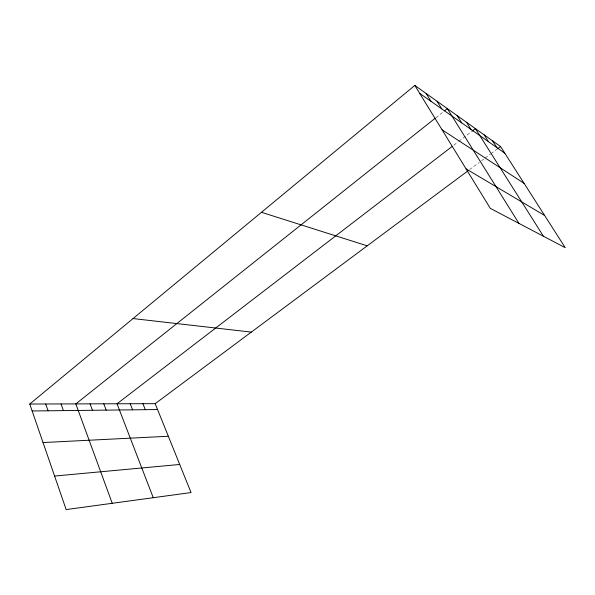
<?xml version="1.0" encoding="UTF-8"?>
<svg xmlns="http://www.w3.org/2000/svg" width="595" height="595" viewBox="0 0 595 595"><rect width="100%" height="100%" fill="white"/><g stroke="black" fill="none" stroke-linecap="round" stroke-linejoin="round"><path stroke-width="0.45" stroke-dasharray="2.98 2.23" d="M435.957 117.646L443.773 111.429M453.792 145.202L458.113 141.885M458.834 141.335L471.076 131.934M469.671 169.56L479.302 162.39M481.511 160.747L484.442 158.567M485.178 158.025L490.31 154.202M491.039 153.659L496.907 149.293"/><path stroke-width="0.89" d="M29.75 404.027L155.191 403.663L191.032 492.556L66.157 509.573L29.75 404.027L414.819 85.427L500.573 146.563L565.25 247.713L490.31 208.362L414.819 85.427M435.243 118.212L75.818 403.893L112.232 503.296M444.487 110.863L447.328 108.602L518.944 223.4M452.349 146.318L117.037 403.774L153.242 497.703M471.798 131.376L475.398 128.617L543.451 236.267M155.191 403.663L468.191 170.668M497.636 148.743L500.573 146.563M54.599 476.052L179.705 464.464M43.033 442.546L168.333 436.254M32.145 410.966L157.563 409.546M133.049 318.563L251.321 332.107M261.473 212.303L367.204 245.839M466.056 168.868L544.656 215.502M442.07 129.807L524.113 183.379M419.706 93.378L504.805 153.183M492.556 140.844L496.855 147.597M484.174 134.872L488.547 141.759M466.48 122.258L470.987 129.42M457.131 115.594L461.713 122.905M437.035 101.262L441.765 108.885M426.213 93.549L431.018 101.336M142.919 403.7L145.299 409.687M130.208 403.737L132.596 409.829M103.79 403.812L106.185 410.126M90.061 403.849L92.456 410.282M61.047 403.938L63.442 410.61M45.696 403.983L48.098 410.788"/></g></svg>
